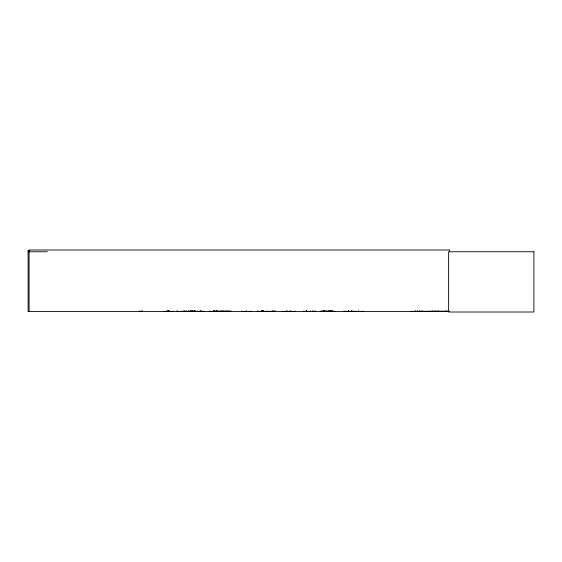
<?xml version="1.0" encoding="UTF-8"?>
<svg xmlns="http://www.w3.org/2000/svg" width="562" height="562" viewBox="0 0 562 562"><rect width="100%" height="100%" fill="white"/><g stroke="black" fill="none" stroke-linecap="round" stroke-linejoin="round"><path stroke-width="0.84" d="M266.873 311.481L266.873 311.004M328.341 311.425L328.37 311.004M343.803 311.503L362.94 311.439L362.94 311.004M351.84 311.439L351.889 310.877M209.591 311.503L230.778 311.467M282.131 311.503L295.373 311.453M268.608 311.503L275.218 311.046M320.74 311.503L334.741 311.439L334.783 311.004M180.95 311.503L184.322 311.439M184.013 311.439L183.936 310.877M185.523 311.503L188.895 311.439M185.917 311.425L185.994 311.004M191.839 311.503L191.944 311.046M194.895 311.439L194.817 310.877M303.473 311.503L310.54 311.453M306.515 311.425L306.43 310.877M169.022 311.425L168.993 310.751M214.038 311.439L214.073 310.877M216.799 311.425L216.686 310.877M176.391 311.503L177.079 311.439M176.707 311.503L176.826 311.046L176.889 311.503M419.083 311.285L448.799 311.285L418.845 311.453L419.786 311.102L420.032 311.488L419.969 311.004M422.111 311.488L421.605 311.481L421.858 311.102L422.793 311.467L422.526 311.102L422.252 311.453M429.424 311.285L429.607 311.503M430.021 311.285L430.323 311.467L430.056 311.102L429.874 311.481M432.101 311.285L432.403 311.467L432.136 311.102L431.946 311.481M434.897 311.481L435.086 311.102L435.304 311.503M438.458 311.285L438.76 311.467L438.493 311.102L438.304 311.481M445.807 311.496L446.024 311.102L446.207 311.481M448.069 311.285L448.371 311.467L448.104 311.102L447.914 311.481M188.579 311.439L188.502 310.877M166.584 311.439L166.647 311.046L166.703 311.503M168.656 311.439L168.565 310.877M29.856 250.624L28.1 250.624L28.1 311.503L449.017 311.488M28.1 251.755L47.377 251.755M219.51 311.109L230.764 311.109M321.394 311.109L332.641 311.109M219.489 311.257L230.785 311.257M321.366 311.271L332.662 311.271M190.005 311.046L197.965 311.439M315.718 311.481L312.718 311.439M449.038 311.467L410.927 311.439L410.927 311.004M263.74 311.439L263.676 311.046M215.963 311.439L215.906 311.046M315.359 311.439L315.296 311.046M204.28 311.439L200.852 311.439L200.831 311.004M200.95 311.439L200.894 311.046M194.635 311.439L194.571 311.046M310.28 311.439L310.231 311.046M287.92 311.439L287.885 311.046L287.842 311.503M214.867 311.439L214.832 311.046M348.419 311.439L348.447 310.877M352.051 311.439L352.051 311.004M351.917 311.425L351.917 311.046M419.119 311.102L419.385 311.467M257.895 311.439L257.895 311.004M449.621 251.755L449.621 249.992L29.091 249.992L29.091 311.503M421.879 311.004L421.879 311.503M417.517 310.877L417.517 311.503M417.201 310.877L417.201 311.503M415.606 310.877L415.606 311.503M415.29 310.877L415.29 311.503M412.838 311.004L412.838 311.503M358.577 310.877L358.577 311.503M358.268 310.877L358.268 311.503M353.905 311.004L353.905 311.503M351.615 310.877L351.615 311.503M348.644 310.877L348.644 311.503M348.37 310.877L348.37 311.503M348.222 310.877L348.208 311.503M345.482 311.004L345.482 311.503M344.035 311.004L344.035 311.503M332.971 311.004L332.971 311.503M332.044 310.877L332.044 311.503M331.819 310.877L331.819 311.503M330.407 310.877L330.407 311.503M330.287 310.877L330.287 311.503M329.585 311.004L329.585 311.503M324.59 311.004L324.59 311.503M323.888 310.877L323.888 311.503M323.775 310.877L323.775 311.503M321.204 311.004L321.204 311.503M315.24 311.004L315.24 311.503M313.006 310.877L313.006 311.503M312.915 310.877L312.915 311.503M312.598 311.004L312.598 311.503M310.189 311.004L310.189 311.503M306.599 311.004L306.599 311.503M306.283 310.877L306.283 311.503M306.213 310.877L306.192 311.503M295.085 311.004L295.085 311.503M290.99 310.877L290.99 311.503M290.737 310.877L290.737 311.503M289.669 311.004L289.669 311.503M286.775 310.877L286.775 311.503M286.529 310.877L286.529 311.503M282.433 311.004L282.433 311.503M275.261 311.004L275.261 311.503M272.942 310.877L272.942 311.503M272.725 310.877L272.725 311.503M268.966 311.004L268.966 311.503M266.929 311.004L266.936 311.503L257.832 311.481L257.839 311.004M263.613 311.004L263.613 311.503M263.501 310.751L263.501 311.503M262.517 310.877L262.559 311.503M262.25 310.877L262.25 311.503L262.138 310.751M261.744 310.751L261.744 311.503M261.492 310.877L261.407 311.503M261.218 311.004L261.218 311.503M250.87 311.004L250.87 311.503L241.836 311.439L241.836 311.004M246.514 310.877L246.514 311.503M246.198 310.877L246.198 311.503M222.369 311.004L222.369 311.503M218.168 310.877L218.168 311.503M217.908 310.877L217.908 311.503M217.438 311.004L217.438 311.503M216.876 311.004L216.876 311.503M216.602 310.877L216.602 311.503M215.843 311.004L215.843 311.503M214.761 310.751L214.796 311.503M214.48 311.503L214.305 310.751M213.637 310.877L213.637 311.503M213.448 311.004L213.448 311.503M209.865 311.004L209.865 311.503M203.851 311.004L203.851 311.503M201.449 310.877L201.344 311.503M201.041 311.004L201.041 311.503M200.725 311.004L200.725 311.503M199.882 310.877L199.875 311.503M197.529 311.004L197.529 311.503M195.33 311.004L195.33 311.503M195.021 310.877L195.126 311.503M194.712 310.877L194.712 311.503M194.515 311.004L194.515 311.503M192.963 311.004L192.963 311.503M192.857 310.877L192.85 311.503M192.309 311.004L192.309 311.503M192.007 311.004L192.007 311.503M191.691 311.004L191.691 311.503M190.455 310.877L190.56 311.503M189.949 311.004L189.949 311.503M189.015 311.004L189.015 311.503M188.396 310.877L188.396 311.503M186.24 311.004L186.24 311.503M185.081 310.877L185.074 311.503M184.441 311.004L184.441 311.503M183.83 310.877L183.83 311.503M181.428 311.004L181.428 311.503M178.056 310.877L178.049 311.503M177.206 311.004L177.206 311.503M173.237 311.004L173.237 311.503L164.195 311.481L164.195 311.004M169.099 311.004L169.099 311.503M168.881 310.877L168.867 311.503M168.53 310.751L168.551 311.503M167.652 310.751L167.652 311.503M167.23 310.751L167.23 311.503M142.439 310.751L142.439 311.503M141.561 310.751L141.561 311.503M139.805 310.751L139.805 311.503M432.803 311.102C431.932 311.559 433.66 311.587 432.803 311.102M435.754 311.102C434.883 311.559 436.618 311.587 435.754 311.102M437.826 311.102C436.962 311.559 438.69 311.587 437.826 311.102M445.364 311.102C444.493 311.559 446.221 311.587 445.364 311.102M533.9 251.755L448.631 251.755L448.631 312.008L533.9 312.008L533.9 251.755M356.28 311.439L356.252 311.046L356.224 311.503M303.951 311.503L303.951 311.004L303.894 311.503"/></g></svg>
